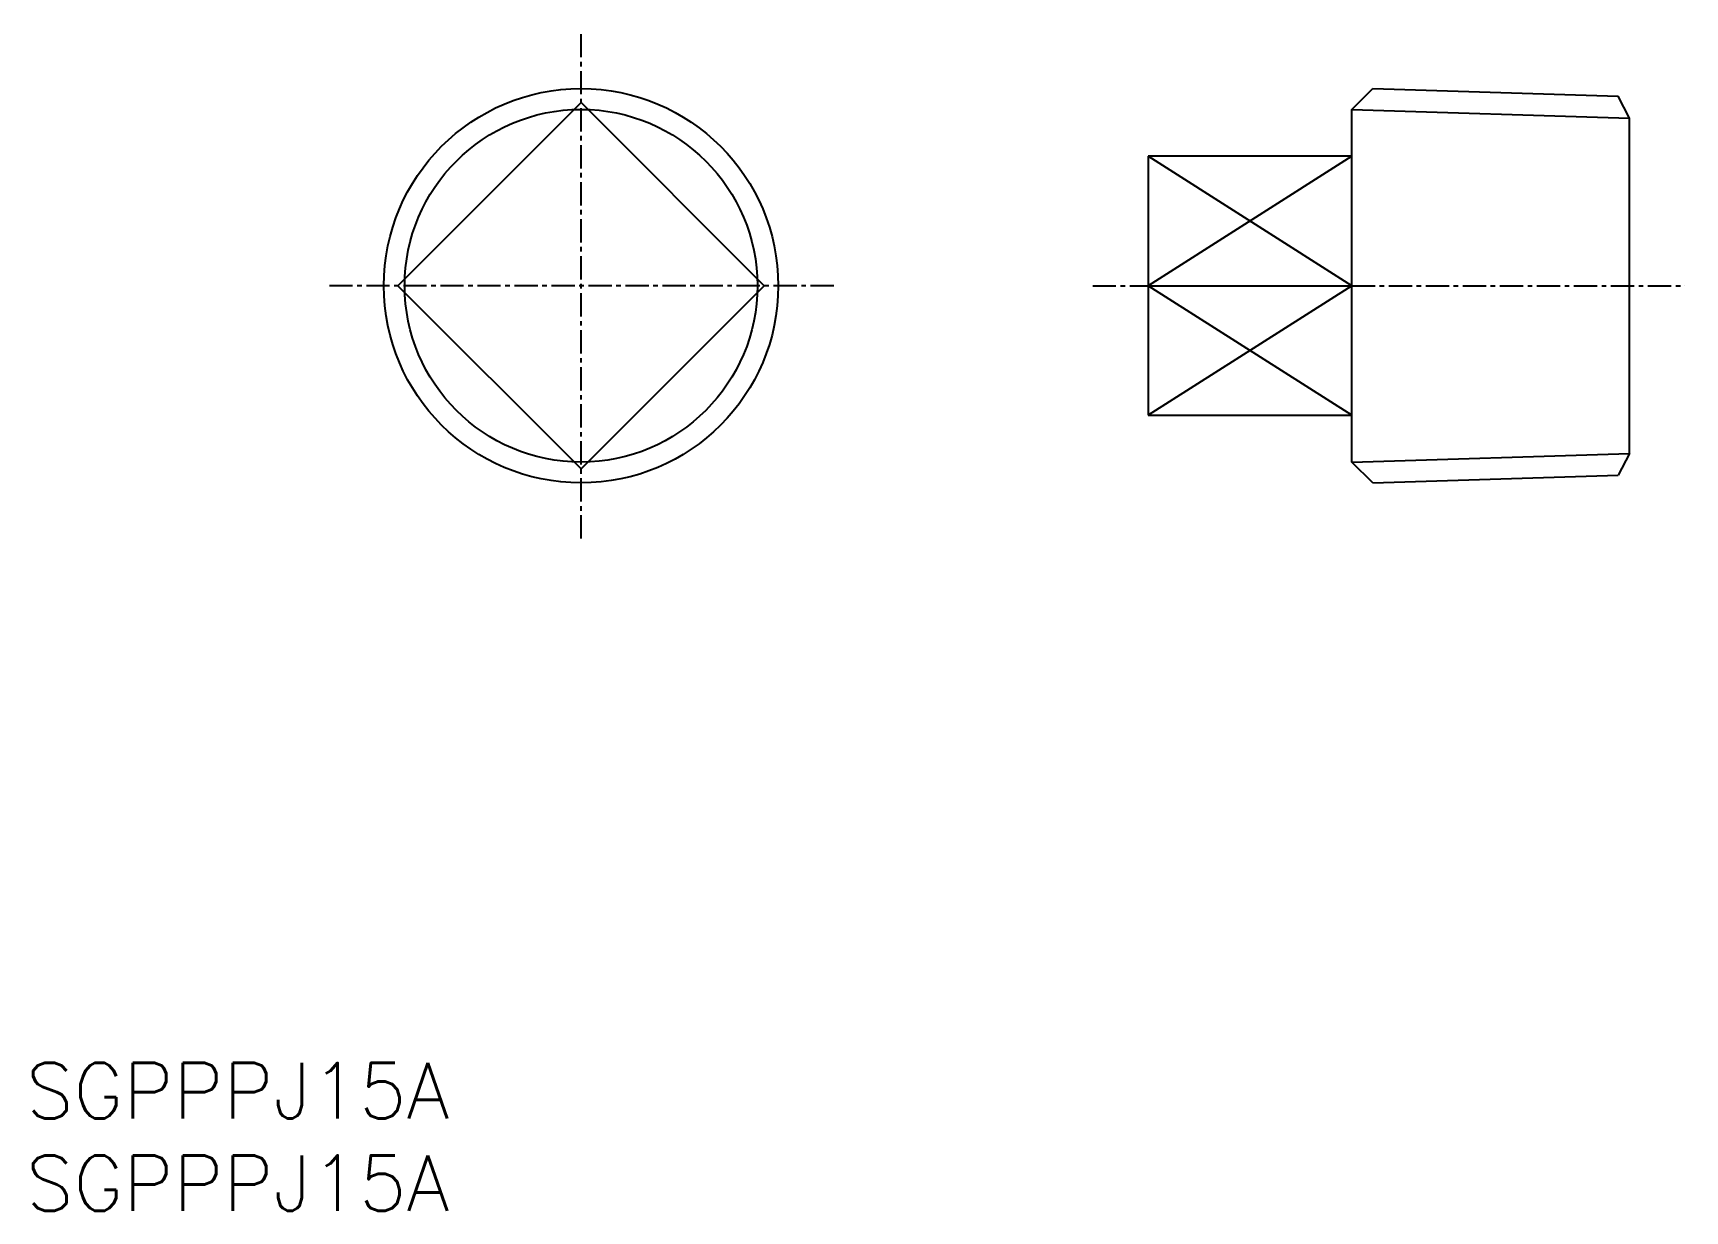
# Model space of a CAD drawing. Extents: x 0.4 to 89.7, y 0 to 63.7.
import ezdxf

# ---------------------------------------------------------------- set-up
doc = ezdxf.new("R2010")
doc.units = 0
doc.linetypes.add('CENTER', pattern=[2, 1.25, -0.25, 0.25, -0.25])
doc.layers.get('0').update_dxf_attribs({"linetype": 'CONTINUOUS'})
doc.layers.add('CENTER', color=1, linetype='CENTER')
doc.styles.get("Standard").update_dxf_attribs({"font": 'txt.shx'})

# ---------------------------------------------------------------- blocks, each defined once
blk = doc.blocks.new('*U3')
at = {"color": 7, "linetype": 'CONTINUOUS'}
blk.add_text('SGPPPJ15A', height=3, dxfattribs=at).set_placement((0, 0))
blk = doc.blocks.new('*U4')
at = {"color": 7, "linetype": 'CONTINUOUS'}
blk.add_text('SGPPPJ15A', height=3, dxfattribs=at).set_placement((0, 5))

msp = doc.modelspace()

# ---------------------------------------------------------------- linework, layer by layer
at = {"color": 7, "linetype": 'CONTINUOUS'}
for p, q in [((30, 59.899), (20.101, 50)), ((30, 59.899), (39.899, 50)), ((71.656, 59.529), (72.783, 60.656)), ((72.783, 60.656), (86.041, 60.242)), ((86.656, 59.061), (86.041, 60.242)), ((71.656, 40.471), (71.656, 59.529)), ((86.656, 40.939), (86.656, 59.061)), ((71.656, 57), (60.656, 57)), ((60.656, 57), (60.656, 43)), ((71.656, 50), (60.656, 57)), ((71.656, 57), (60.656, 50)), ((20.101, 50), (30, 40.101)), ((30, 40.101), (39.899, 50)), ((71.656, 43), (60.656, 50)), ((60.656, 50), (71.656, 50)), ((71.656, 50), (60.656, 43)), ((60.656, 43), (71.656, 43)), ((72.783, 39.344), (71.656, 40.471)), ((86.656, 40.939), (86.041, 39.758)), ((72.783, 39.344), (86.041, 39.758))]:
    msp.add_line(p, q, dxfattribs=at)
at = {"color": 3, "linetype": 'CONTINUOUS'}
for p, q in [((71.656, 59.529), (86.656, 59.061)), ((71.656, 40.471), (86.656, 40.939))]:
    msp.add_line(p, q, dxfattribs=at)
at = {"color": 7, "linetype": 'CONTINUOUS'}
for radius in [10.656, 9.529]:
    msp.add_circle((30, 50), radius, dxfattribs=at)
at = {"layer": 'CENTER', "color": 1, "linetype": 'CENTER'}
for p, q in [((30, 36.344), (30, 63.656)), ((43.656, 50), (16.344, 50)), ((57.656, 50), (89.656, 50))]:
    msp.add_line(p, q, dxfattribs=at)

# ---------------------------------------------------------------- block references
at = {"color": 7, "linetype": 'CONTINUOUS'}
for name in ['*U4', '*U3']:
    msp.add_blockref(name, (0, 0), dxfattribs=at)

doc.saveas('drawing.dxf')
